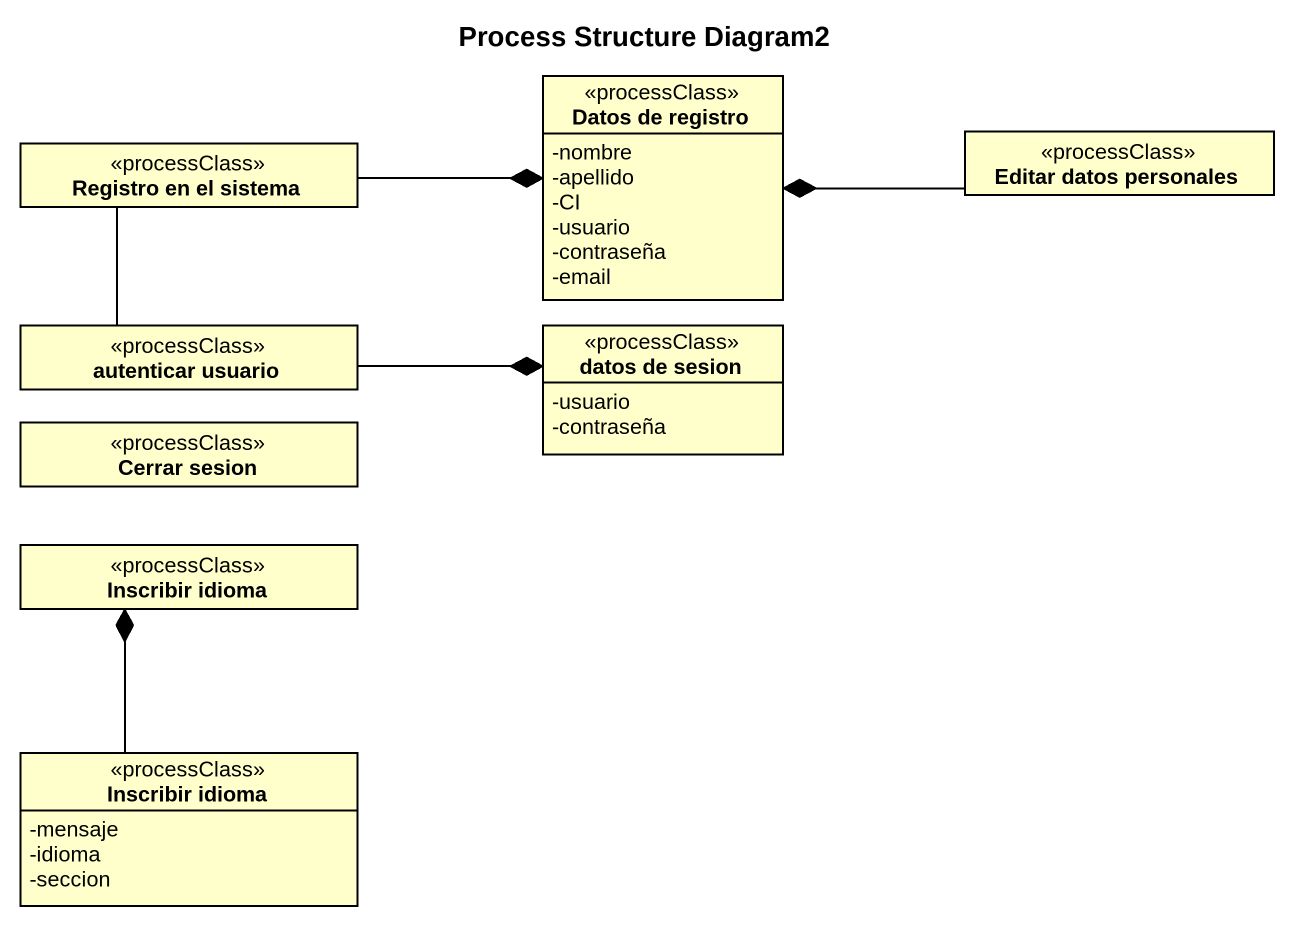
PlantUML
@startuml
title Process Structure Diagram2
hide circle
hide empty members
skinparam classAttributeIconSize 0
class "Datos de registro" as Datos_de_registro <<processClass>> {
  -nombre
  -apellido
  -CI
  -usuario
  -contraseña
  -email
}
class "Registro en el sistema" as Registro_en_el_sistema <<processClass>>
class "Editar datos personales" as Editar_datos_personales <<processClass>>
class "autenticar usuario" as autenticar_usuario <<processClass>>
class "datos de sesion" as datos_de_sesion <<processClass>> {
  -usuario
  -contraseña
}
class "Cerrar sesion" as Cerrar_sesion <<processClass>>
class "Inscribir idioma" as Inscribir_idioma <<processClass>>
class "Inscribir idioma" as Inscribir_idioma_2 <<processClass>> {
  -mensaje
  -idioma
  -seccion
}
Datos_de_registro *-left- Registro_en_el_sistema
Datos_de_registro *-right- Editar_datos_personales
Registro_en_el_sistema -- autenticar_usuario
datos_de_sesion *-left- autenticar_usuario
Inscribir_idioma *-- Inscribir_idioma_2
@enduml
